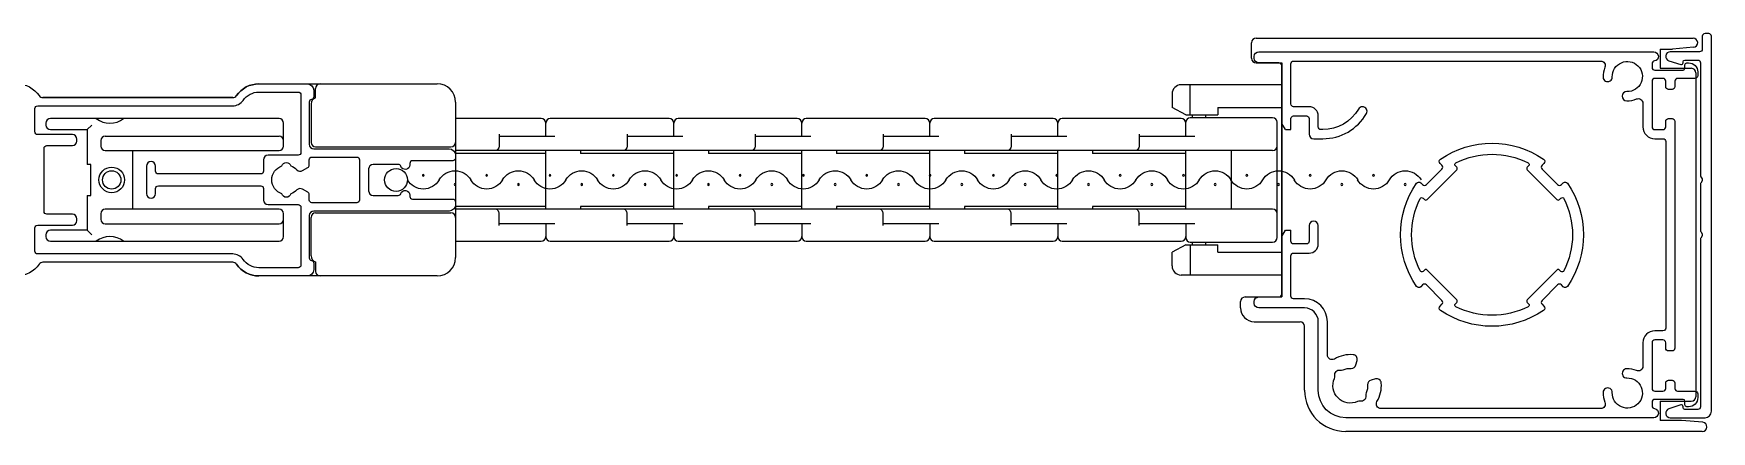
# Model space of a CAD drawing. Header units: inches. Extents: x 1985 to 11287, y 379 to 3234.
# Drawn here: x 7846.69 to 7853.91, y 1590.67 to 1592.38 of the extents above; entities that cross this region are included whole.
import ezdxf

# ---------------------------------------------------------------- set-up
doc = ezdxf.new("R2010")
doc.units = ezdxf.units.IN
doc.header["$MEASUREMENT"] = 0
doc.layers.get('0').update_dxf_attribs({"linetype": 'CONTINUOUS'})
doc.layers.add('screen 99', color=4, linetype='CONTINUOUS')

# ---------------------------------------------------------------- blocks, each defined once
blk = doc.blocks.new('_Screen01')
for centre in [(5.2, 0.5), (1.73, -0.5)]:
    blk.add_circle(centre, 0.1)
for centre, start, end in [((1.73, -1), 30, 150), ((5.2, 1), 210, 330)]:
    blk.add_arc(centre, 2, start, end)

msp = doc.modelspace()

# ---------------------------------------------------------------- linework, layer by layer
at = {"layer": 'screen 99'}
for p, q in [((7851.934382, 1592.273382), (7851.934382, 1592.340311)), ((7851.954067, 1592.359996), (7853.835953, 1592.359996)), ((7853.694221, 1592.312752), (7853.746813, 1592.312752)), ((7853.694221, 1592.312752), (7853.694221, 1592.230075)), ((7853.837669, 1592.320701), (7853.746813, 1592.312752)), ((7851.954067, 1592.253697), (7852.064303, 1592.253697)), ((7852.064303, 1592.253697), (7852.064303, 1591.245825)), ((7852.064303, 1591.257636), (7852.064303, 1592.241886)), ((7853.694221, 1592.230075), (7853.828079, 1592.230075)), ((7853.847764, 1592.21039), (7853.847764, 1590.816692)), ((7847.86878, 1592.163146), (7848.427834, 1592.163146)), ((7847.904213, 1592.102942), (7847.904213, 1592.143461)), ((7851.591863, 1592.119839), (7851.591863, 1592.060784)), ((7852.064303, 1592.159209), (7851.631233, 1592.159209)), ((7851.670603, 1592.029288), (7851.670603, 1592.159209)), ((7847.547037, 1592.104091), (7846.729896, 1592.104091)), ((7847.884528, 1592.076532), (7847.884528, 1591.911178)), ((7848.506574, 1592.084406), (7848.506574, 1591.415116)), ((7851.650918, 1592.029288), (7851.591863, 1592.060784)), ((7851.788713, 1592.060784), (7852.064303, 1592.060784)), ((7851.788713, 1592.060784), (7851.788713, 1592.029288)), ((7846.742798, 1591.993855), (7846.742798, 1591.985981)), ((7847.746733, 1592.01354), (7846.762483, 1592.01354)), ((7846.919963, 1591.966296), (7846.939929, 1591.985981)), ((7847.766418, 1591.89543), (7847.766418, 1591.993855)), ((7848.875333, 1592.01354), (7848.506574, 1592.01354)), ((7848.895018, 1591.938737), (7848.895018, 1591.993855)), ((7849.426513, 1592.01354), (7848.914703, 1592.01354)), ((7849.446198, 1591.938737), (7849.446198, 1591.993855)), ((7849.977693, 1592.01354), (7849.465883, 1592.01354)), ((7849.997378, 1591.938737), (7849.997378, 1591.993855)), ((7850.528873, 1592.01354), (7850.017063, 1592.01354)), ((7850.548558, 1591.938737), (7850.548558, 1591.993855)), ((7851.080053, 1592.01354), (7850.568243, 1592.01354)), ((7851.099738, 1591.938737), (7851.099738, 1591.993855)), ((7851.631233, 1592.01354), (7851.119423, 1592.01354)), ((7851.650918, 1592.029288), (7851.788713, 1592.029288)), ((7851.650918, 1591.938737), (7851.650918, 1591.997792)), ((7852.024933, 1592.017477), (7851.670603, 1592.017477)), ((7851.678477, 1592.029288), (7851.678477, 1592.017477)), ((7851.737532, 1592.017477), (7851.737532, 1592.029288)), ((7852.044618, 1591.50173), (7852.044618, 1591.997792)), ((7846.762483, 1591.966296), (7846.919963, 1591.966296)), ((7846.919963, 1591.966296), (7846.919963, 1591.81669)), ((7846.979018, 1591.919052), (7846.979018, 1591.89543)), ((7846.998703, 1591.938737), (7847.746733, 1591.938737)), ((7848.694231, 1591.946611), (7848.694231, 1591.89543)), ((7848.694231, 1591.938737), (7848.934388, 1591.938737)), ((7849.245411, 1591.946611), (7849.245411, 1591.89543)), ((7849.245411, 1591.938737), (7849.485568, 1591.938737)), ((7849.796591, 1591.946611), (7849.796591, 1591.89543)), ((7849.796591, 1591.938737), (7850.036748, 1591.938737)), ((7850.347771, 1591.946611), (7850.347771, 1591.89543)), ((7850.347771, 1591.938737), (7850.587928, 1591.938737)), ((7850.898951, 1591.946611), (7850.898951, 1591.89543)), ((7850.898951, 1591.938737), (7851.139108, 1591.938737)), ((7851.450131, 1591.946611), (7851.450131, 1591.89543)), ((7851.450131, 1591.938737), (7851.690288, 1591.938737)), ((7852.08066, 1591.966296), (7852.103673, 1591.966296)), ((7846.998703, 1591.875745), (7847.746733, 1591.875745)), ((7847.116813, 1591.623777), (7847.116813, 1591.875745)), ((7847.904213, 1591.891493), (7848.486889, 1591.891493)), ((7852.024933, 1591.875745), (7848.506574, 1591.875745)), ((7848.895018, 1591.863934), (7848.506574, 1591.863934)), ((7848.895018, 1591.623777), (7848.895018, 1591.875745)), ((7849.044624, 1591.875745), (7849.044624, 1591.863934)), ((7849.446198, 1591.863934), (7849.044624, 1591.863934)), ((7849.446198, 1591.623777), (7849.446198, 1591.875745)), ((7849.595804, 1591.875745), (7849.595804, 1591.863934)), ((7849.997378, 1591.863934), (7849.595804, 1591.863934)), ((7849.997378, 1591.623777), (7849.997378, 1591.875745)), ((7850.146984, 1591.875745), (7850.146984, 1591.863934)), ((7850.548558, 1591.863934), (7850.146984, 1591.863934)), ((7850.548558, 1591.623777), (7850.548558, 1591.875745)), ((7850.698164, 1591.875745), (7850.698164, 1591.863934)), ((7851.099738, 1591.863934), (7850.698164, 1591.863934)), ((7851.099738, 1591.623777), (7851.099738, 1591.875745)), ((7851.249344, 1591.875745), (7851.249344, 1591.863934)), ((7851.650918, 1591.863934), (7851.249344, 1591.863934)), ((7851.650918, 1591.623777), (7851.650918, 1591.875745)), ((7851.847768, 1591.623777), (7851.847768, 1591.875745)), ((7846.935711, 1591.81669), (7846.919963, 1591.81669)), ((7846.935711, 1591.682832), (7846.935711, 1591.81669)), ((7846.919963, 1591.682832), (7846.919963, 1591.533226)), ((7846.919963, 1591.682832), (7846.935711, 1591.682832)), ((7847.746733, 1591.623777), (7846.998703, 1591.623777)), ((7847.904213, 1591.608029), (7848.486889, 1591.608029)), ((7848.895018, 1591.635588), (7848.506574, 1591.635588)), ((7852.024933, 1591.623777), (7848.506574, 1591.623777)), ((7849.446198, 1591.635588), (7849.044624, 1591.635588)), ((7849.044624, 1591.635588), (7849.044624, 1591.623777)), ((7849.997378, 1591.635588), (7849.595804, 1591.635588)), ((7849.595804, 1591.635588), (7849.595804, 1591.623777)), ((7850.548558, 1591.635588), (7850.146984, 1591.635588)), ((7850.146984, 1591.635588), (7850.146984, 1591.623777)), ((7851.099738, 1591.635588), (7850.698164, 1591.635588)), ((7850.698164, 1591.635588), (7850.698164, 1591.623777)), ((7851.650918, 1591.635588), (7851.249344, 1591.635588)), ((7851.249344, 1591.635588), (7851.249344, 1591.623777)), ((7846.919963, 1591.533226), (7846.762483, 1591.533226)), ((7846.919963, 1591.533226), (7846.939929, 1591.513541)), ((7846.979018, 1591.604092), (7846.979018, 1591.58047)), ((7846.998703, 1591.560785), (7847.746733, 1591.560785)), ((7847.766418, 1591.505667), (7847.766418, 1591.604092)), ((7847.884528, 1591.42299), (7847.884528, 1591.588344)), ((7848.694231, 1591.552911), (7848.694231, 1591.604092)), ((7848.934388, 1591.560785), (7848.694231, 1591.560785)), ((7848.895018, 1591.560785), (7848.895018, 1591.505667)), ((7849.245411, 1591.552911), (7849.245411, 1591.604092)), ((7849.485568, 1591.560785), (7849.245411, 1591.560785)), ((7849.446198, 1591.560785), (7849.446198, 1591.505667)), ((7849.796591, 1591.552911), (7849.796591, 1591.604092)), ((7850.036748, 1591.560785), (7849.796591, 1591.560785)), ((7849.997378, 1591.560785), (7849.997378, 1591.505667)), ((7850.347771, 1591.552911), (7850.347771, 1591.604092)), ((7850.587928, 1591.560785), (7850.347771, 1591.560785)), ((7850.548558, 1591.560785), (7850.548558, 1591.505667)), ((7850.898951, 1591.552911), (7850.898951, 1591.604092)), ((7851.139108, 1591.560785), (7850.898951, 1591.560785)), ((7851.099738, 1591.560785), (7851.099738, 1591.505667)), ((7851.450131, 1591.552911), (7851.450131, 1591.604092)), ((7851.690288, 1591.560785), (7851.450131, 1591.560785)), ((7851.650918, 1591.560785), (7851.650918, 1591.50173)), ((7852.08066, 1591.533226), (7852.103673, 1591.533226)), ((7846.742798, 1591.513541), (7846.742798, 1591.505667)), ((7846.762483, 1591.485982), (7847.746733, 1591.485982)), ((7848.506574, 1591.485982), (7848.875333, 1591.485982)), ((7848.914703, 1591.485982), (7849.426513, 1591.485982)), ((7849.465883, 1591.485982), (7849.977693, 1591.485982)), ((7850.017063, 1591.485982), (7850.528873, 1591.485982)), ((7850.568243, 1591.485982), (7851.080053, 1591.485982)), ((7851.119423, 1591.485982), (7851.631233, 1591.485982)), ((7851.650918, 1591.470234), (7851.591863, 1591.438738)), ((7851.650918, 1591.470234), (7851.788713, 1591.470234)), ((7851.670603, 1591.482045), (7852.024933, 1591.482045)), ((7851.670603, 1591.470234), (7851.670603, 1591.340313)), ((7851.678477, 1591.482045), (7851.678477, 1591.470234)), ((7851.737532, 1591.470234), (7851.737532, 1591.482045)), ((7851.788713, 1591.438738), (7851.788713, 1591.470234)), ((7847.547037, 1591.395431), (7846.729896, 1591.395431)), ((7847.904213, 1591.39658), (7847.904213, 1591.356061)), ((7851.591863, 1591.379683), (7851.591863, 1591.438738)), ((7851.788713, 1591.438738), (7852.064303, 1591.438738)), ((7848.427834, 1591.336376), (7847.86878, 1591.336376)), ((7852.064303, 1591.340313), (7851.631233, 1591.340313)), ((7851.906823, 1591.245825), (7852.064303, 1591.245825)), ((7851.887138, 1591.198581), (7851.887138, 1591.22614)), ((7851.946193, 1591.139526), (7852.143043, 1591.139526)), ((7852.162728, 1590.844251), (7852.162728, 1591.119841)), ((7853.694221, 1590.797007), (7853.694221, 1590.71433)), ((7853.694221, 1590.797007), (7853.828079, 1590.797007)), ((7853.875323, 1590.667086), (7852.339893, 1590.667086)), ((7853.786183, 1590.71433), (7853.694221, 1590.71433)), ((7853.877039, 1590.706381), (7853.786183, 1590.71433))]:
    msp.add_line(p, q, dxfattribs=at)
for points in [[(7853.887134, 1590.726141, 0.41421356), (7853.914693, 1590.7537), (7853.914693, 1592.36787, 0.41421356), (7853.902882, 1592.379681), (7853.887134, 1592.379681, 0.41421356), (7853.875323, 1592.36787), (7853.875323, 1592.312752, -0.41421356), (7853.863512, 1592.300941), (7853.737528, 1592.300941, 0.85570079), (7853.731515, 1592.262512), (7853.782367, 1592.2462, 0.50834698), (7853.792646, 1592.253697), (7853.792646, 1592.257634, -0.41421356), (7853.80052, 1592.265508), (7853.855638, 1592.265508, -0.41421356), (7853.867449, 1592.253697), (7853.867449, 1591.767619, 0.1316525), (7853.868504, 1591.763682), (7853.874268, 1591.753698, -0.26794919), (7853.874268, 1591.745824), (7853.868504, 1591.73584, 0.1316525), (7853.867449, 1591.731903), (7853.867449, 1591.531399, 0.1316525), (7853.868504, 1591.527462), (7853.874268, 1591.517478, -0.26794919), (7853.874268, 1591.509604), (7853.868504, 1591.49962, 0.1316525), (7853.867449, 1591.495683), (7853.867449, 1590.773385, -0.41421356), (7853.855638, 1590.761574), (7853.80052, 1590.761574, -0.41421356), (7853.792646, 1590.769448), (7853.792646, 1590.773385, 0.50834698), (7853.782367, 1590.780883), (7853.731515, 1590.76457, 0.85570079), (7853.737528, 1590.726141)], [(7847.841221, 1591.38362, -0.41421356), (7847.82941, 1591.371809), (7847.660119, 1591.371809, -0.24539268), (7847.59227, 1591.407242, 0.24539268), (7847.547037, 1591.430864), (7846.707365, 1591.430864, -0.41421356), (7846.695554, 1591.442675), (7846.695554, 1591.543069, -0.41421356), (7846.707365, 1591.55488), (7846.856971, 1591.55488, 0.41421356), (7846.876656, 1591.574565), (7846.876656, 1591.582439, 0.41421356), (7846.856971, 1591.602124), (7846.746735, 1591.602124, -0.41421356), (7846.734924, 1591.613935), (7846.734924, 1591.885588, -0.41421356), (7846.746735, 1591.897399), (7846.856971, 1591.897399, 0.41421356), (7846.876656, 1591.917084), (7846.876656, 1591.924958, 0.41421356), (7846.856971, 1591.944643), (7846.707365, 1591.944643, -0.41421356), (7846.695554, 1591.956454), (7846.695554, 1592.056847, -0.41421356), (7846.707365, 1592.068658), (7847.547037, 1592.068658, 0.24539268), (7847.59227, 1592.09228, -0.24539268), (7847.660119, 1592.127713), (7847.82941, 1592.127713, -0.41421356), (7847.841221, 1592.115902), (7847.841221, 1591.867871, -0.41421356), (7847.82941, 1591.85606), (7847.699489, 1591.85606, 0.41421356), (7847.679804, 1591.836375), (7847.679804, 1591.787163, -0.41421356), (7847.667993, 1591.775352), (7847.227049, 1591.775352, -0.41421356), (7847.215238, 1591.787163), (7847.215238, 1591.808816, 1), (7847.175868, 1591.808816), (7847.175868, 1591.690706, 1), (7847.215238, 1591.690706), (7847.215238, 1591.71236, -0.41421356), (7847.227049, 1591.724171), (7847.667993, 1591.724171, -0.41421356), (7847.679804, 1591.71236), (7847.679804, 1591.663147, 0.41421356), (7847.699489, 1591.643462), (7847.82941, 1591.643462, -0.41421356), (7847.841221, 1591.631651)], [(7853.191706, 1591.188329, -0.30865119), (7852.74792, 1591.188329, -0.4700005), (7852.746225, 1591.206437), (7852.754063, 1591.214274, 0.41421356), (7852.754063, 1591.230977), (7852.68725, 1591.297791, 0.41421356), (7852.670546, 1591.297791), (7852.662709, 1591.289953, -0.4700005), (7852.644601, 1591.291648, -0.30865119), (7852.644601, 1591.735434, -0.4700005), (7852.662709, 1591.737129), (7852.670546, 1591.729292, 0.41421356), (7852.68725, 1591.729292), (7852.754063, 1591.796105, 0.41421356), (7852.754063, 1591.812808), (7852.746225, 1591.820646, -0.4700005), (7852.74792, 1591.838754, -0.30865119), (7853.191706, 1591.838754, -0.4700005), (7853.193401, 1591.820646), (7853.185564, 1591.812808, 0.41421356), (7853.185564, 1591.796105), (7853.252377, 1591.729292, 0.41421356), (7853.26908, 1591.729292), (7853.276918, 1591.737129, -0.4700005), (7853.295026, 1591.735434, -0.30865119), (7853.295026, 1591.291648, -0.4700005), (7853.276918, 1591.289953), (7853.26908, 1591.297791, 0.41421356), (7853.252377, 1591.297791), (7853.185564, 1591.230977, 0.41421356), (7853.185564, 1591.214274), (7853.193401, 1591.206437, -0.4700005)], [(7847.797289, 1591.8098, -0.12550234), (7847.823714, 1591.79334, 0.3454303), (7847.84777, 1591.789911), (7847.870748, 1591.803177, 0.26794919), (7847.876654, 1591.813406), (7847.876654, 1591.836375, -0.41421356), (7847.888465, 1591.848186), (7848.081378, 1591.848186, -0.41421356), (7848.093189, 1591.836375), (7848.093189, 1591.663147, -0.41421356), (7848.081378, 1591.651336), (7847.888465, 1591.651336, -0.41421356), (7847.876654, 1591.663147), (7847.876654, 1591.686116, 0.26794919), (7847.870748, 1591.696345), (7847.847399, 1591.709826, 0.34688676), (7847.82394, 1591.706419, -0.12682365), (7847.797289, 1591.689722, -0.77459667), (7847.759169, 1591.689722, -0.73172268), (7847.759169, 1591.8098, -0.77459667)], [(7852.814131, 1591.204034, -0.51116244), (7852.812102, 1591.216636), (7852.818092, 1591.222626, 0.41421356), (7852.818092, 1591.233761), (7852.690033, 1591.36182, 0.41421356), (7852.678898, 1591.36182), (7852.672908, 1591.35583, -0.51116244), (7852.660306, 1591.357859, -0.23733328), (7852.660306, 1591.669223, -0.51116244), (7852.672908, 1591.671253), (7852.678898, 1591.665263, 0.41421356), (7852.690033, 1591.665263), (7852.818092, 1591.793321, 0.41421356), (7852.818092, 1591.804457), (7852.812102, 1591.810447, -0.51116244), (7852.814131, 1591.823049, -0.23733328), (7853.125495, 1591.823049, -0.51116244), (7853.127525, 1591.810447), (7853.121535, 1591.804457, 0.41421356), (7853.121535, 1591.793321), (7853.249593, 1591.665263, 0.41421356), (7853.260729, 1591.665263), (7853.266719, 1591.671253, -0.51116244), (7853.279321, 1591.669223, -0.23733328), (7853.279321, 1591.357859, -0.51116244), (7853.266719, 1591.35583), (7853.260729, 1591.36182, 0.41421356), (7853.249593, 1591.36182), (7853.121535, 1591.233761, 0.41421356), (7853.121535, 1591.222626), (7853.127525, 1591.216636, -0.51116244), (7853.125495, 1591.204034, -0.23733328)]]:
    msp.add_lwpolyline(points, format="xyb", close=True, dxfattribs=at)
for points in [[(7852.08066, 1591.966296), (7852.065358, 1591.9928, -0.1316525), (7852.064303, 1591.996737), (7852.064303, 1592.241886, 0.41421356), (7852.052492, 1592.253697), (7851.965878, 1592.253697, -0.41421356), (7851.946193, 1592.273382), (7851.946193, 1592.281256, -0.41421356), (7851.965878, 1592.300941), (7853.666662, 1592.300941, -0.93922053), (7853.669123, 1592.261726, 0.37796447), (7853.658788, 1592.250007), (7853.658788, 1592.234012, 0.41421356), (7853.670599, 1592.222201), (7853.792646, 1592.222201, 0.41421356), (7853.80052, 1592.230075), (7853.80052, 1592.245823, -0.41421356), (7853.808394, 1592.253697), (7853.816268, 1592.253697, -0.41421356), (7853.855638, 1592.214327), (7853.855638, 1592.198579, -0.41421356), (7853.843827, 1592.186768), (7853.769024, 1592.186768, 0.41421356), (7853.757213, 1592.174957), (7853.757213, 1592.151335, -0.41421356), (7853.745402, 1592.139524), (7853.729654, 1592.139524, -0.41421356), (7853.717843, 1592.151335), (7853.717843, 1592.174957, 0.41421356), (7853.706032, 1592.186768), (7853.670599, 1592.186768, 0.41421356), (7853.658788, 1592.174957), (7853.658788, 1591.978107, 0.41421356), (7853.670599, 1591.966296), (7853.706032, 1591.966296, 0.41421356), (7853.717843, 1591.978107), (7853.717843, 1592.001729, -0.41421356), (7853.729654, 1592.01354), (7853.745402, 1592.01354, -0.41421356), (7853.757213, 1592.001729), (7853.757213, 1591.025353, -0.41421356), (7853.745402, 1591.013542), (7853.729654, 1591.013542, -0.41421356), (7853.717843, 1591.025353), (7853.717843, 1591.048975, 0.41421356), (7853.706032, 1591.060786), (7853.670599, 1591.060786, 0.41421356), (7853.658788, 1591.048975), (7853.658788, 1590.852125, 0.41421356), (7853.670599, 1590.840314), (7853.706032, 1590.840314, 0.41421356), (7853.717843, 1590.852125), (7853.717843, 1590.875747, -0.41421356), (7853.729654, 1590.887558), (7853.745402, 1590.887558, -0.41421356), (7853.757213, 1590.875747), (7853.757213, 1590.852125, 0.41421356), (7853.769024, 1590.840314), (7853.843827, 1590.840314, -0.41421356), (7853.855638, 1590.828503), (7853.855638, 1590.812755, -0.41421356), (7853.816268, 1590.773385), (7853.808394, 1590.773385, -0.41421356), (7853.80052, 1590.781259), (7853.80052, 1590.797007, 0.41421356), (7853.792646, 1590.804881), (7853.670599, 1590.804881, 0.41421356), (7853.658788, 1590.79307), (7853.658788, 1590.777075, 0.37796447), (7853.669123, 1590.765357, -0.93922053), (7853.666662, 1590.726141), (7852.339893, 1590.726141, -0.41421356), (7852.221783, 1590.844251), (7852.221783, 1591.139526, 0.41421356), (7852.162728, 1591.198581), (7851.965878, 1591.198581, -0.41421356), (7851.946193, 1591.218266), (7851.946193, 1591.22614, -0.41421356), (7851.965878, 1591.245825), (7852.052492, 1591.245825, 0.41421356), (7852.064303, 1591.257636), (7852.064303, 1591.502785, -0.1316525), (7852.065358, 1591.506722), (7852.08066, 1591.533226)], [(7852.103673, 1591.966296), (7852.103673, 1592.01354, -0.41421356), (7852.115484, 1592.025351), (7852.170602, 1592.025351, -0.41421356), (7852.182413, 1592.01354), (7852.182413, 1591.946611, 0.41421356), (7852.202098, 1591.926926), (7852.241468, 1591.926926, 0.26794919), (7852.428993, 1592.035194, 1), (7852.394898, 1592.054879, -0.26794919), (7852.241468, 1591.966296), (7852.233594, 1591.966296, -0.41421356), (7852.221783, 1591.978107), (7852.221783, 1592.025351, 0.41421356), (7852.182413, 1592.064721), (7852.115484, 1592.064721, -0.41421356), (7852.103673, 1592.076532), (7852.103673, 1592.24976, -0.41421356), (7852.115484, 1592.261571), (7853.437825, 1592.261571, -0.53390927), (7853.456026, 1592.234387, 0.10486143), (7853.448197, 1592.191816, 1), (7853.487553, 1592.192882, -2.5098457), (7853.55073, 1592.129706, 1), (7853.549663, 1592.09035, 0.10486143), (7853.592234, 1592.098179, -0.53390927), (7853.619418, 1592.079978), (7853.619418, 1591.978107, 0.41421356), (7853.670599, 1591.926926), (7853.706032, 1591.926926, -0.41421356), (7853.717843, 1591.915115), (7853.717843, 1591.111967, -0.41421356), (7853.706032, 1591.100156), (7853.670599, 1591.100156, 0.41421356)], [(7846.616814, 1592.163146, -0.24539268), (7846.713741, 1592.112528, 0.24539268), (7846.729896, 1592.104091), (7847.547037, 1592.104091, 0.24539268), (7847.563192, 1592.112528, -0.24539268), (7847.660119, 1592.163146), (7847.86878, 1592.163146, -0.41421356), (7847.896339, 1592.135587), (7847.896339, 1592.108028, -0.36597738), (7847.886496, 1592.096382, 0.36597738), (7847.876654, 1592.084737), (7847.876654, 1591.903304, 0.41421356), (7847.896339, 1591.883619), (7848.479015, 1591.883619, -0.41421356), (7848.506574, 1591.85606), (7848.506574, 1591.844249, -0.41421356), (7848.494763, 1591.832438), (7848.321535, 1591.832438, 0.41421356), (7848.309724, 1591.820627), (7848.309724, 1591.814722, -0.85249755), (7848.27134, 1591.80857, 0.32390717), (7848.26012, 1591.81669), (7848.152244, 1591.81669, 0.41421356), (7848.132559, 1591.797005), (7848.132559, 1591.702517, 0.41421356), (7848.152244, 1591.682832), (7848.26012, 1591.682832, 0.32390717), (7848.27134, 1591.690952, -0.85249755), (7848.309724, 1591.684801), (7848.309724, 1591.678895, 0.41421356), (7848.321535, 1591.667084), (7848.494763, 1591.667084, -0.41421356), (7848.506574, 1591.655273), (7848.506574, 1591.643462, -0.41421356), (7848.479015, 1591.615903), (7847.896339, 1591.615903, 0.41421356), (7847.876654, 1591.596218), (7847.876654, 1591.414786, 0.36597738), (7847.886496, 1591.40314, -0.36597738), (7847.896339, 1591.391494), (7847.896339, 1591.363935, -0.41421356), (7847.86878, 1591.336376), (7847.660119, 1591.336376, -0.24539268), (7847.563192, 1591.386995, 0.24539268), (7847.547037, 1591.395431), (7846.729896, 1591.395431, 0.24539268), (7846.713741, 1591.386995, -0.24539268), (7846.616814, 1591.336376)], [(7853.670599, 1591.100156, 0.41421356), (7853.619418, 1591.048975), (7853.619418, 1590.947104, -0.53390927), (7853.592234, 1590.928904, 0.10486143), (7853.549663, 1590.936732, 1), (7853.55073, 1590.897377, -2.5098457), (7853.487553, 1590.8342, 1), (7853.448197, 1590.835266, 0.10486143), (7853.456026, 1590.792695, -0.53390927), (7853.437825, 1590.765511), (7852.491394, 1590.765511, -0.58231702), (7852.474495, 1590.795291, 0.15804316), (7852.492912, 1590.87577, 0.46592626), (7852.468209, 1590.893044), (7852.448844, 1590.887855, 0.35399729), (7852.43428, 1590.867819, -0.12106273), (7852.427572, 1590.832755, 0.15958718), (7852.426185, 1590.82058, -0.53881591), (7852.402935, 1590.79733, 0.15958718), (7852.39076, 1590.795942, -0.69548238), (7852.291584, 1590.895118, 0.15958718), (7852.292972, 1590.907293, -0.53881591), (7852.316222, 1590.930543, 0.15958718), (7852.328397, 1590.93193, -0.12106273), (7852.363461, 1590.938638, 0.35399729), (7852.383497, 1590.953202), (7852.388686, 1590.972567, 0.46592626), (7852.371412, 1590.99727, 0.15804316), (7852.290933, 1590.978853, -0.58231702), (7852.261153, 1590.995752), (7852.261153, 1591.139526, 0.41421356), (7852.162728, 1591.237951), (7852.115484, 1591.237951, -0.41421356), (7852.103673, 1591.249762), (7852.103673, 1591.42299, -0.41421356), (7852.115484, 1591.434801), (7852.182413, 1591.434801, 0.41421356), (7852.221783, 1591.474171), (7852.221783, 1591.552911, 1), (7852.182413, 1591.552911), (7852.182413, 1591.485982, -0.41421356), (7852.170602, 1591.474171), (7852.115484, 1591.474171, -0.41421356), (7852.103673, 1591.485982), (7852.103673, 1591.533226, -0.41421356)]]:
    msp.add_lwpolyline(points, format="xyb", dxfattribs=at)
for centre, radius in [((7847.026262, 1591.749761), 0.055118), ((7847.026262, 1591.749761), 0.03937), ((7848.250669, 1591.749761), 0.049213)]:
    msp.add_circle(centre, radius, dxfattribs=at)
for centre, radius, start, end in [((7851.954067, 1592.340311), 0.019685, 90, 180), ((7853.835953, 1592.340311), 0.019685, 275, 90), ((7851.954067, 1592.273382), 0.019685, 180, 270), ((7853.828079, 1592.21039), 0.019685, 0, 90), ((7847.547037, 1592.123776), 0.019685, 270, 325.1500954), ((7847.660119, 1592.045036), 0.11811, 90, 145.1500954), ((7847.923898, 1592.143461), 0.019685, 90, 180), ((7848.427834, 1592.084406), 0.07874, 360, 90), ((7851.631233, 1592.119839), 0.03937, 90, 180), ((7847.912087, 1592.076532), 0.027559, 106.6015495, 180), ((7846.762483, 1591.993855), 0.019685, 90, 180), ((7846.762483, 1591.985981), 0.019685, 180, 270), ((7847.018388, 1592.09228), 0.098425, 233.1301024, 306.8698976), ((7847.746733, 1591.993855), 0.019685, 0, 90), ((7848.875333, 1591.993855), 0.019685, 0, 90), ((7848.914703, 1591.993855), 0.019685, 90, 180), ((7849.426513, 1591.993855), 0.019685, 0, 90), ((7849.465883, 1591.993855), 0.019685, 90, 180), ((7849.977693, 1591.993855), 0.019685, 0, 90), ((7850.017063, 1591.993855), 0.019685, 90, 180), ((7850.528873, 1591.993855), 0.019685, 0, 90), ((7850.568243, 1591.993855), 0.019685, 90, 180), ((7851.080053, 1591.993855), 0.019685, 0, 90), ((7851.119423, 1591.993855), 0.019685, 90, 180), ((7851.631233, 1591.993855), 0.019685, 0, 90), ((7851.670603, 1591.997792), 0.019685, 90, 180), ((7852.024933, 1591.997792), 0.019685, 0, 90), ((7846.998703, 1591.919052), 0.019685, 90, 180), ((7846.998703, 1591.89543), 0.019685, 180, 270), ((7847.746733, 1591.919052), 0.019685, 0, 90), ((7847.746733, 1591.89543), 0.019685, 270, 0), ((7847.904213, 1591.911178), 0.019685, 180, 270), ((7848.486889, 1591.911178), 0.019685, 270, 360), ((7852.024933, 1591.89543), 0.019685, 270, 0), ((7846.998703, 1591.604092), 0.019685, 90, 180), ((7847.746733, 1591.604092), 0.019685, 0, 90), ((7847.904213, 1591.588344), 0.019685, 90, 180), ((7848.486889, 1591.588344), 0.019685, 0, 90), ((7852.024933, 1591.604092), 0.019685, 0, 90), ((7846.762483, 1591.513541), 0.019685, 90, 180), ((7846.998703, 1591.58047), 0.019685, 180, 270), ((7847.746733, 1591.58047), 0.019685, 270, 0), ((7846.762483, 1591.505667), 0.019685, 180, 270), ((7847.018388, 1591.407242), 0.098425, 53.1301024, 126.8698976), ((7847.746733, 1591.505667), 0.019685, 270, 0), ((7848.875333, 1591.505667), 0.019685, 270, 0), ((7848.914703, 1591.505667), 0.019685, 180, 270), ((7849.426513, 1591.505667), 0.019685, 270, 0), ((7849.465883, 1591.505667), 0.019685, 180, 270), ((7849.977693, 1591.505667), 0.019685, 270, 0), ((7850.017063, 1591.505667), 0.019685, 180, 270), ((7850.528873, 1591.505667), 0.019685, 270, 0), ((7850.568243, 1591.505667), 0.019685, 180, 270), ((7851.080053, 1591.505667), 0.019685, 270, 0), ((7851.119423, 1591.505667), 0.019685, 180, 270), ((7851.631233, 1591.505667), 0.019685, 270, 0), ((7851.670603, 1591.50173), 0.019685, 180, 270), ((7852.024933, 1591.50173), 0.019685, 270, 0), ((7847.547037, 1591.375746), 0.019685, 34.8499046, 90), ((7847.912087, 1591.42299), 0.027559, 180, 253.3984505), ((7848.427834, 1591.415116), 0.07874, 270, 0), ((7847.660119, 1591.454486), 0.11811, 214.8499046, 270), ((7847.923898, 1591.356061), 0.019685, 180, 270), ((7851.631233, 1591.379683), 0.03937, 180, 270), ((7851.906823, 1591.22614), 0.019685, 90, 180), ((7851.946193, 1591.198581), 0.059055, 180, 270), ((7852.143043, 1591.119841), 0.019685, 0, 90), ((7852.339893, 1590.844251), 0.177165, 180, 270), ((7853.828079, 1590.816692), 0.019685, 270, 0), ((7853.875323, 1590.686771), 0.019685, 270, 85)]:
    msp.add_arc(centre, radius, start, end, dxfattribs=at)
at = {"layer": 'screen 99', "extrusion": (0, 0, -1)}
for centre in [(7848.677425, 1591.89543), (7849.228605, 1591.89543), (7849.779785, 1591.89543), (7850.330965, 1591.89543), (7850.882145, 1591.89543), (7851.433325, 1591.89543)]:
    msp.add_ellipse(centre, major_axis=(0, 0.019685), ratio=0.85376313, start_param=1.57079633, end_param=3.14159265, dxfattribs=at)
at = {"layer": 'screen 99'}
for centre in [(7848.677425, 1591.604092), (7849.228605, 1591.604092), (7849.779785, 1591.604092), (7850.330965, 1591.604092), (7850.882145, 1591.604092), (7851.433325, 1591.604092)]:
    msp.add_ellipse(centre, major_axis=(0, 0.019685), ratio=0.85376313, start_param=-1.57079633, end_param=0, dxfattribs=at)

# ---------------------------------------------------------------- block references
at = {"layer": 'screen 99', "xscale": -0.0393699999999626, "yscale": 0.0393699999999626, "zscale": 0.03937}
for p in [(7848.572645, 1591.749761), (7848.845408, 1591.749761), (7849.118172, 1591.749761), (7849.390935, 1591.749761), (7849.663698, 1591.749761), (7849.936462, 1591.749761), (7850.209225, 1591.749761), (7850.481988, 1591.749761), (7850.754752, 1591.749761), (7851.027515, 1591.749761), (7851.300278, 1591.749761), (7851.573042, 1591.749761), (7851.845805, 1591.749761), (7852.118568, 1591.749761), (7852.391332, 1591.749761), (7852.664095, 1591.749761)]:
    msp.add_blockref('_Screen01', p, dxfattribs=at)

doc.saveas('drawing.dxf')
